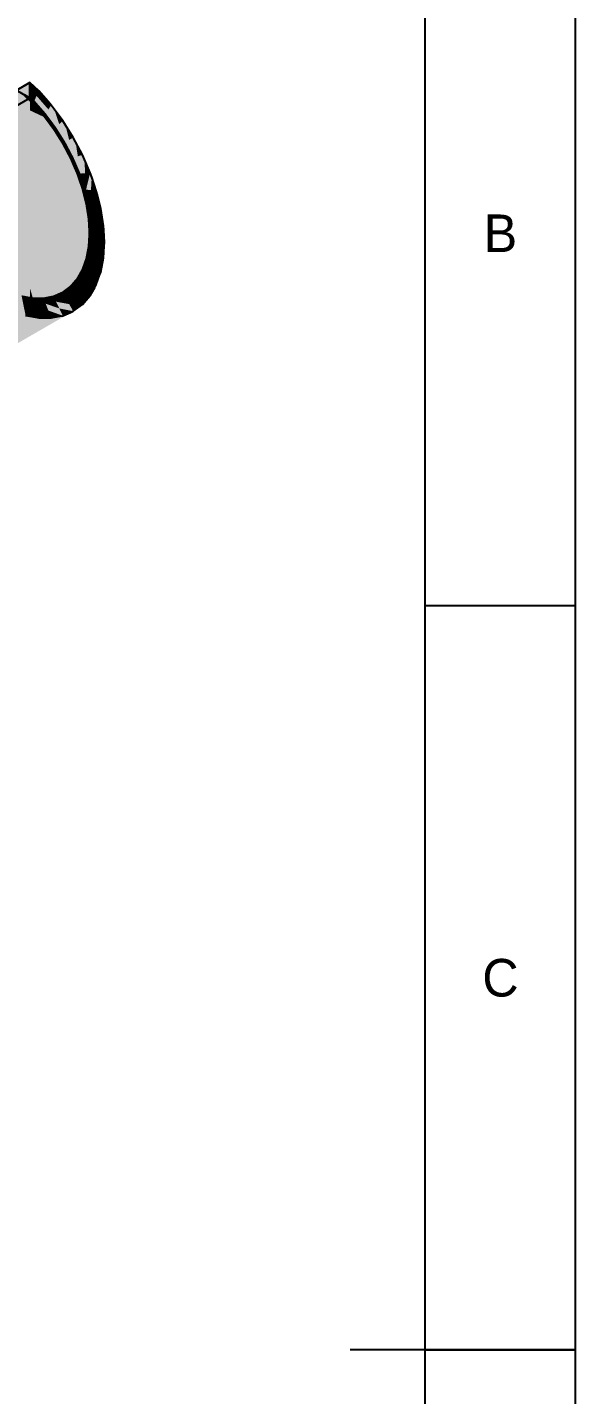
# Model space of a CAD drawing. Extents: x 0 to 420, y 0 to 297.
# Drawn here: x 383.5 to 420, y 145.5 to 236.4 of the extents above; entities that cross this region are included whole.
import ezdxf
from ezdxf.enums import TextEntityAlignment as Align

# ---------------------------------------------------------------- set-up
doc = ezdxf.new("R2010")
doc.units = 0
for name, color, linetype in [('FINA', 7, 'CONTINUOUS'), ('NORMA', 7, 'CONTINUOUS'), ('SOMBRA', 8, 'CONTINUOUS'), ('TEXTO', 7, 'CONTINUOUS'), ('VISIBLE', 7, 'CONTINUOUS')]:
    doc.layers.add(name, color=color, linetype=linetype)

msp = doc.modelspace()

# ---------------------------------------------------------------- linework, layer by layer
at = {"layer": 'FINA'}
for p, q in [((420, 0), (420, 297)), ((410, 198), (420, 198)), ((410, 148.5), (420, 148.5))]:
    msp.add_line(p, q, dxfattribs=at)
at = {"layer": 'NORMA'}
for p, q in [((410, 10), (410, 287)), ((420, 148.5), (405, 148.5))]:
    msp.add_line(p, q, dxfattribs=at)
at = {"layer": 'SOMBRA', "color": 254}
for points in [[(383.715, 231.7423), (379.4723, 234.1918), (362.5018, 224.3939)], [(366.7444, 222.9809), (384.2996, 232.2121), (383.715, 232.7789)], [(366.7444, 222.9809), (367.1917, 222.5474), (384.2996, 232.2121)], [(367.3291, 222.4142), (384.2996, 232.2121), (367.1917, 222.5474)], [(383.715, 231.7423), (362.5018, 224.3939), (366.7444, 221.9444)]]:
    msp.add_solid(points, dxfattribs=at)
at = {"layer": 'SOMBRA', "color": 253}
for points in [[(366.7444, 221.9444), (383.715, 232.7789), (383.715, 231.7423)], [(366.7444, 221.9444), (372.8997, 226.5347), (383.715, 232.7789)], [(383.715, 232.7789), (384.1527, 231.8874), (383.715, 232.107)], [(383.715, 232.7789), (384.2996, 232.2121), (384.1527, 231.8874)], [(367.9467, 221.7059), (384.2996, 232.2121), (367.3291, 222.4142)], [(367.9467, 221.7059), (384.9173, 231.5039), (384.2996, 232.2121)], [(383.715, 231.4882), (381.5937, 226.231), (383.1493, 232.0366)], [(383.3245, 231.9678), (383.715, 231.4882), (383.1493, 232.0366)], [(383.3245, 231.9678), (383.715, 231.52), (383.715, 231.4882)], [(383.6583, 231.7751), (383.715, 231.52), (383.3245, 231.9678)], [(383.715, 232.107), (384.0175, 231.5884), (383.715, 232.0693)], [(383.715, 232.107), (384.1527, 231.8874), (384.0175, 231.5884)], [(383.715, 232.0693), (383.9338, 231.4035), (383.715, 231.6986)], [(383.715, 232.0693), (384.0175, 231.5884), (383.9338, 231.4035)], [(384.7605, 230.7363), (384.0175, 231.5884), (384.1527, 231.8874)], [(384.2996, 232.2121), (384.9173, 231.5039), (384.1527, 231.8874)], [(384.9373, 230.9877), (384.7605, 230.7363), (384.1527, 231.8874)], [(384.9373, 230.9877), (384.1527, 231.8874), (384.6567, 231.6346)], [(368.0285, 221.6121), (384.9173, 231.5039), (367.9467, 221.7059)], [(368.0285, 221.6121), (385.1292, 231.2608), (384.9173, 231.5039)], [(368.1586, 221.4629), (385.1292, 231.2608), (368.0285, 221.6121)], [(368.3551, 221.1978), (385.1292, 231.2608), (368.1586, 221.4629)], [(368.3551, 221.1978), (385.3257, 230.9958), (385.1292, 231.2608)], [(368.8071, 220.5882), (385.3257, 230.9958), (368.3551, 221.1978)], [(368.8071, 220.5882), (385.8983, 230.2234), (385.3257, 230.9958)], [(383.715, 231.4882), (383.715, 230.9198), (381.5937, 226.231)], [(383.6583, 231.7751), (383.715, 231.6986), (383.715, 231.52)], [(383.715, 231.7423), (383.715, 231.6986), (383.6583, 231.7751)], [(383.715, 231.6986), (383.8938, 231.315), (383.715, 231.52)], [(383.715, 231.6986), (383.9338, 231.4035), (383.8938, 231.315)], [(383.715, 231.52), (383.8938, 231.315), (383.715, 231.4882)], [(383.715, 231.4882), (383.8938, 231.315), (383.715, 230.9198)], [(384.5989, 230.5063), (383.715, 230.9198), (383.8938, 231.315)], [(384.5989, 230.5063), (383.8938, 231.315), (383.9338, 231.4035)], [(384.6512, 230.5808), (383.9338, 231.4035), (384.0175, 231.5884)], [(384.6512, 230.5808), (384.5989, 230.5063), (383.9338, 231.4035)], [(384.7605, 230.7363), (384.6512, 230.5808), (384.0175, 231.5884)], [(384.9173, 231.5039), (384.9373, 230.9877), (384.6567, 231.6346)], [(385.4494, 229.8071), (384.7605, 230.7363), (384.9373, 230.9877)], [(384.9173, 231.5039), (385.1292, 231.2608), (384.9373, 230.9877)], [(385.1292, 231.2608), (385.4494, 229.8071), (384.9373, 230.9877)], [(385.1292, 231.2608), (385.6646, 230.0067), (385.4494, 229.8071)], [(385.1292, 231.2608), (385.3257, 230.9958), (385.6646, 230.0067)], [(385.3257, 230.9958), (385.8983, 230.2234), (385.6646, 230.0067)], [(368.9277, 220.4255), (385.8983, 230.2234), (368.8071, 220.5882)], [(369.1054, 220.143), (385.8983, 230.2234), (368.9277, 220.4255)], [(369.1054, 220.143), (386.0759, 229.9409), (385.8983, 230.2234)], [(383.715, 229.2489), (381.5937, 226.231), (383.715, 230.9198)], [(384.5989, 230.5063), (383.715, 229.2489), (383.715, 230.9198)], [(385.2526, 229.6246), (383.715, 229.2489), (384.5989, 230.5063)], [(385.2526, 229.6246), (384.5989, 230.5063), (384.6512, 230.5808)], [(385.3163, 229.6836), (384.6512, 230.5808), (384.7605, 230.7363)], [(385.3163, 229.6836), (385.2526, 229.6246), (384.6512, 230.5808)], [(385.4494, 229.8071), (385.3163, 229.6836), (384.7605, 230.7363)], [(385.8983, 230.2234), (386.0722, 228.8167), (385.6646, 230.0067)], [(385.8983, 230.2234), (386.3222, 228.961), (386.0722, 228.8167)], [(385.8983, 230.2234), (386.0759, 229.9409), (386.3222, 228.961)], [(369.514, 219.4932), (386.0759, 229.9409), (369.1054, 220.143)], [(369.514, 219.4932), (386.5937, 229.1177), (386.0759, 229.9409)], [(369.6231, 219.3198), (386.5937, 229.1177), (369.514, 219.4932)], [(369.7789, 219.0247), (386.5937, 229.1177), (369.6231, 219.3198)], [(369.7789, 219.0247), (386.7495, 228.8226), (386.5937, 229.1177)], [(383.715, 228.1985), (381.5937, 226.231), (383.715, 229.2489)], [(385.2526, 229.6246), (383.715, 228.1985), (383.715, 229.2489)], [(385.8437, 228.6847), (383.715, 228.1985), (385.2526, 229.6246)], [(385.8437, 228.6847), (385.2526, 229.6246), (385.3163, 229.6836)], [(385.9177, 228.7274), (385.3163, 229.6836), (385.4494, 229.8071)], [(385.9177, 228.7274), (385.8437, 228.6847), (385.3163, 229.6836)], [(386.0722, 228.8167), (385.4494, 229.8071), (385.6646, 230.0067)], [(386.0722, 228.8167), (385.9177, 228.7274), (385.4494, 229.8071)], [(386.0759, 229.9409), (386.5937, 229.1177), (386.3222, 228.961)], [(386.5937, 229.1177), (386.6185, 227.7821), (386.3222, 228.961)], [(386.5937, 229.1177), (386.899, 227.8686), (386.6185, 227.7821)], [(386.5937, 229.1177), (386.7495, 228.8226), (386.899, 227.8686)], [(370.1373, 218.3459), (386.7495, 228.8226), (369.7789, 219.0247)], [(370.1373, 218.3459), (387.2035, 227.9627), (386.7495, 228.8226)], [(383.715, 227.4557), (381.5937, 226.231), (383.715, 228.1985)], [(385.8437, 228.6847), (383.715, 227.4557), (383.715, 228.1985)], [(386.362, 227.7029), (383.715, 227.4557), (385.8437, 228.6847)], [(386.362, 227.7029), (385.8437, 228.6847), (385.9177, 228.7274)], [(386.4451, 227.7285), (385.9177, 228.7274), (386.0722, 228.8167)], [(386.4451, 227.7285), (386.362, 227.7029), (385.9177, 228.7274)], [(386.6185, 227.7821), (386.0722, 228.8167), (386.3222, 228.961)], [(386.6185, 227.7821), (386.4451, 227.7285), (386.0722, 228.8167)], [(386.7495, 228.8226), (387.2035, 227.9627), (386.899, 227.8686)], [(370.233, 218.1647), (387.2035, 227.9627), (370.1373, 218.3459)], [(383.715, 226.8858), (381.5937, 226.231), (383.715, 227.4557)], [(386.362, 227.7029), (383.715, 226.8858), (383.715, 227.4557)], [(386.7988, 226.6959), (383.715, 226.8858), (386.362, 227.7029)], [(386.7988, 226.6959), (386.362, 227.7029), (386.4451, 227.7285)], [(386.8894, 226.704), (386.4451, 227.7285), (386.6185, 227.7821)], [(386.8894, 226.704), (386.7988, 226.6959), (386.4451, 227.7285)], [(387.0788, 226.7209), (386.6185, 227.7821), (386.899, 227.8686)], [(387.0788, 226.7209), (386.8894, 226.704), (386.6185, 227.7821)], [(387.2035, 227.9627), (387.0788, 226.7209), (386.899, 227.8686)], [(387.2035, 227.9627), (387.3849, 226.7482), (387.0788, 226.7209)], [(387.2035, 227.9627), (387.3348, 227.66), (387.3849, 226.7482)], [(387.3348, 227.66), (387.7174, 226.7779), (387.3849, 226.7482)], [(383.715, 226.4205), (381.5937, 226.231), (383.715, 226.8858)], [(383.715, 226.0209), (381.5937, 226.231), (383.715, 226.4205)], [(386.7988, 226.6959), (383.715, 226.4205), (383.715, 226.8858)], [(387.1466, 225.6809), (383.715, 226.4205), (386.7988, 226.6959)], [(387.1466, 225.6809), (383.715, 226.0209), (383.715, 226.4205)], [(387.1466, 225.6809), (386.7988, 226.6959), (386.8894, 226.704)], [(387.2432, 225.6714), (386.8894, 226.704), (387.0788, 226.7209)], [(387.2432, 225.6714), (387.1466, 225.6809), (386.8894, 226.704)], [(387.4452, 225.6514), (387.0788, 226.7209), (387.3849, 226.7482)], [(387.4452, 225.6514), (387.2432, 225.6714), (387.0788, 226.7209)], [(387.7174, 226.7779), (387.4452, 225.6514), (387.3849, 226.7482)], [(387.7174, 226.7779), (387.7718, 225.619), (387.4452, 225.6514)], [(387.7174, 226.7779), (387.8219, 226.4729), (387.7718, 225.619)], [(387.8219, 226.4729), (388.1265, 225.5839), (387.7718, 225.619)], [(383.715, 218.5243), (383.1493, 218.6291), (381.5937, 226.231)], [(383.715, 218.5243), (381.5937, 226.231), (383.715, 219.0927)], [(383.715, 219.0927), (381.5937, 226.231), (383.715, 220.7636)], [(383.715, 220.7636), (381.5937, 226.231), (383.715, 221.814)], [(383.715, 221.814), (381.5937, 226.231), (383.715, 222.5568)], [(383.715, 222.5568), (381.5937, 226.231), (383.715, 223.1267)], [(383.715, 223.1267), (381.5937, 226.231), (383.715, 223.592)], [(383.715, 223.592), (381.5937, 226.231), (383.715, 223.9916)], [(383.715, 223.9916), (381.5937, 226.231), (383.715, 224.3499)], [(383.715, 224.3499), (381.5937, 226.231), (383.715, 224.6838)], [(383.715, 224.6838), (381.5937, 226.231), (383.715, 225.0062)], [(383.715, 225.0062), (381.5937, 226.231), (383.715, 225.3287)], [(383.715, 225.3287), (381.5937, 226.231), (383.715, 225.6626)], [(383.715, 225.6626), (381.5937, 226.231), (383.715, 226.0209)], [(387.3993, 224.6754), (383.715, 225.6626), (383.715, 226.0209)], [(387.3993, 224.6754), (383.715, 226.0209), (387.1466, 225.6809)], [(387.5527, 223.6965), (383.715, 225.3287), (383.715, 225.6626)], [(387.5527, 223.6965), (383.715, 225.6626), (387.3993, 224.6754)], [(387.3993, 224.6754), (387.1466, 225.6809), (387.2432, 225.6714)], [(387.5003, 224.6483), (387.3993, 224.6754), (387.2432, 225.6714)], [(387.5003, 224.6483), (387.2432, 225.6714), (387.4452, 225.6514)], [(387.7115, 224.5917), (387.5003, 224.6483), (387.4452, 225.6514)], [(387.7115, 224.5917), (387.4452, 225.6514), (387.7718, 225.619)], [(388.1265, 225.5839), (387.7115, 224.5917), (387.7718, 225.619)], [(388.1265, 225.5839), (388.053, 224.5002), (387.7115, 224.5917)], [(388.1265, 225.5839), (388.2024, 225.2816), (388.053, 224.5002)], [(387.6041, 222.7609), (383.715, 225.0062), (383.715, 225.3287)], [(387.6041, 222.7609), (383.715, 225.3287), (387.5527, 223.6965)], [(387.5527, 221.8847), (383.715, 224.6838), (383.715, 225.0062)], [(387.5527, 221.8847), (383.715, 225.0062), (387.6041, 222.7609)], [(387.3993, 221.0829), (383.715, 224.3499), (383.715, 224.6838)], [(387.3993, 221.0829), (383.715, 224.6838), (387.5527, 221.8847)], [(387.5527, 223.6965), (387.3993, 224.6754), (387.5003, 224.6483)], [(387.6564, 223.6523), (387.5527, 223.6965), (387.5003, 224.6483)], [(387.6564, 223.6523), (387.5003, 224.6483), (387.7115, 224.5917)], [(387.8731, 223.5601), (387.6564, 223.6523), (387.7115, 224.5917)], [(387.8731, 223.5601), (387.7115, 224.5917), (388.053, 224.5002)], [(388.2024, 225.2816), (388.4238, 224.4009), (388.053, 224.5002)], [(387.1466, 220.3691), (383.715, 223.9916), (383.715, 224.3499)], [(387.1466, 220.3691), (383.715, 224.3499), (387.3993, 221.0829)], [(386.7988, 219.7557), (383.715, 223.592), (383.715, 223.9916)], [(386.7988, 219.7557), (383.715, 223.9916), (387.1466, 220.3691)], [(387.6041, 222.7609), (387.5527, 223.6965), (387.6564, 223.6523)], [(387.7087, 222.7005), (387.6041, 222.7609), (387.6564, 223.6523)], [(387.7087, 222.7005), (387.6564, 223.6523), (387.8731, 223.5601)], [(388.4238, 224.4009), (387.8731, 223.5601), (388.053, 224.5002)], [(388.4238, 224.4009), (388.2236, 223.4111), (387.8731, 223.5601)], [(388.4238, 224.4009), (388.4699, 224.1066), (388.2236, 223.4111)], [(388.4699, 224.1066), (388.6042, 223.2492), (388.2236, 223.4111)], [(386.362, 219.253), (383.715, 223.1267), (383.715, 223.592)], [(386.362, 219.253), (383.715, 223.592), (386.7988, 219.7557)], [(385.8437, 218.8698), (383.715, 222.5568), (383.715, 223.1267)], [(385.8437, 218.8698), (383.715, 223.1267), (386.362, 219.253)], [(387.5527, 221.8847), (387.6041, 222.7609), (387.7087, 222.7005)], [(387.9273, 222.5743), (387.7087, 222.7005), (387.8731, 223.5601)], [(387.9273, 222.5743), (387.8731, 223.5601), (388.2236, 223.4111)], [(388.6042, 223.2492), (387.9273, 222.5743), (388.2236, 223.4111)], [(388.6042, 223.2492), (388.2808, 222.3702), (387.9273, 222.5743)], [(388.6042, 223.2492), (388.6197, 222.968), (388.2808, 222.3702)], [(388.6197, 222.968), (388.6647, 222.1485), (388.2808, 222.3702)], [(385.2526, 218.6125), (383.715, 221.814), (383.715, 222.5568)], [(385.2526, 218.6125), (383.715, 222.5568), (385.8437, 218.8698)], [(387.3993, 221.0829), (387.5527, 221.8847), (387.6564, 221.809)], [(387.6564, 221.809), (387.5527, 221.8847), (387.7087, 222.7005)], [(387.6564, 221.809), (387.7087, 222.7005), (387.9273, 222.5743)], [(387.8731, 221.6509), (387.6564, 221.809), (387.9273, 222.5743)], [(387.8731, 221.6509), (387.9273, 222.5743), (388.2808, 222.3702)], [(388.6647, 222.1485), (387.8731, 221.6509), (388.2808, 222.3702)], [(388.6647, 222.1485), (388.2236, 221.3953), (387.8731, 221.6509)], [(388.6647, 222.1485), (388.6493, 221.8851), (388.2236, 221.3953)], [(388.6493, 221.8851), (388.6042, 221.1177), (388.2236, 221.3953)], [(384.5989, 218.4855), (383.715, 220.7636), (383.715, 221.814)], [(384.5989, 218.4855), (383.715, 221.814), (385.2526, 218.6125)], [(387.1466, 220.3691), (387.3993, 221.0829), (387.5003, 220.9932)], [(387.2432, 220.2671), (387.1466, 220.3691), (387.5003, 220.9932)], [(387.2432, 220.2671), (387.5003, 220.9932), (387.7115, 220.806)], [(387.5003, 220.9932), (387.3993, 221.0829), (387.6564, 221.809)], [(387.5003, 220.9932), (387.6564, 221.809), (387.8731, 221.6509)], [(387.7115, 220.806), (387.5003, 220.9932), (387.8731, 221.6509)], [(387.7115, 220.806), (387.8731, 221.6509), (388.2236, 221.3953)], [(388.6042, 221.1177), (387.7115, 220.806), (388.2236, 221.3953)], [(388.6042, 221.1177), (388.053, 220.5032), (387.7115, 220.806)], [(388.6042, 221.1177), (388.5581, 220.8767), (388.053, 220.5032)], [(383.8938, 218.4911), (383.715, 219.0927), (383.715, 220.7636)], [(383.8938, 218.4911), (383.715, 220.7636), (384.5989, 218.4855)], [(386.7988, 219.7557), (387.1466, 220.3691), (387.2432, 220.2671)], [(386.8894, 219.643), (386.7988, 219.7557), (387.2432, 220.2671)], [(386.8894, 219.643), (387.2432, 220.2671), (387.4452, 220.0539)], [(387.0788, 219.4074), (386.8894, 219.643), (387.4452, 220.0539)], [(387.0788, 219.4074), (387.4452, 220.0539), (387.7718, 219.7091)], [(387.4452, 220.0539), (387.2432, 220.2671), (387.7115, 220.806)], [(387.4452, 220.0539), (387.7115, 220.806), (388.053, 220.5032)], [(388.4238, 220.1744), (387.4452, 220.0539), (388.053, 220.5032)], [(388.4238, 220.1744), (387.7718, 219.7091), (387.4452, 220.0539)], [(388.4238, 220.1744), (388.3478, 219.9598), (387.7718, 219.7091)], [(388.5581, 220.8767), (388.4238, 220.1744), (388.053, 220.5032)], [(385.8437, 218.8698), (386.362, 219.253), (386.4451, 219.1316)], [(385.9177, 218.7416), (385.8437, 218.8698), (386.4451, 219.1316)], [(385.9177, 218.7416), (386.4451, 219.1316), (386.6185, 218.8777)], [(386.362, 219.253), (386.7988, 219.7557), (386.8894, 219.643)], [(386.4451, 219.1316), (386.362, 219.253), (386.8894, 219.643)], [(386.4451, 219.1316), (386.8894, 219.643), (387.0788, 219.4074)], [(386.6185, 218.8777), (386.4451, 219.1316), (387.0788, 219.4074)], [(386.6185, 218.8777), (387.0788, 219.4074), (387.3849, 219.0266)], [(388.1265, 219.3347), (387.0788, 219.4074), (387.7718, 219.7091)], [(388.1265, 219.3347), (387.3849, 219.0266), (387.0788, 219.4074)], [(388.1265, 219.3347), (388.022, 219.1503), (387.3849, 219.0266)], [(388.022, 219.1503), (387.7174, 218.613), (387.3849, 219.0266)], [(388.3478, 219.9598), (388.1265, 219.3347), (387.7718, 219.7091)], [(383.715, 218.2266), (383.1764, 218.4968), (383.1493, 218.6291)], [(383.715, 218.2266), (383.1493, 218.6291), (383.715, 218.4324)], [(383.715, 218.4324), (383.1493, 218.6291), (383.715, 218.5243)], [(383.715, 217.9055), (383.2329, 218.2203), (383.1764, 218.4968)], [(383.715, 217.9055), (383.1764, 218.4968), (383.715, 218.2266)], [(383.715, 217.458), (383.3244, 217.7732), (383.2329, 218.2203)], [(383.715, 217.458), (383.2329, 218.2203), (383.715, 217.9055)], [(383.715, 218.5243), (383.715, 219.0927), (383.8938, 218.4911)], [(383.715, 218.4324), (383.715, 218.5243), (383.8938, 218.4911)], [(383.715, 218.4324), (383.8938, 218.4911), (383.9338, 218.3564)], [(383.715, 218.2266), (383.715, 218.4324), (383.9338, 218.3564)], [(383.715, 218.2266), (383.9338, 218.3564), (384.0175, 218.0748)], [(383.715, 217.9055), (383.715, 218.2266), (384.0175, 218.0748)], [(383.9338, 218.3564), (383.8938, 218.4911), (384.6512, 218.3507)], [(383.8938, 218.4911), (384.5989, 218.4855), (384.6512, 218.3507)], [(384.0175, 218.0748), (383.9338, 218.3564), (384.7605, 218.069)], [(383.9338, 218.3564), (384.6512, 218.3507), (384.7605, 218.069)], [(384.5989, 218.4855), (385.2526, 218.6125), (385.3163, 218.4799)], [(384.6512, 218.3507), (384.5989, 218.4855), (385.3163, 218.4799)], [(384.6512, 218.3507), (385.3163, 218.4799), (385.4494, 218.2027)], [(384.7605, 218.069), (384.6512, 218.3507), (385.4494, 218.2027)], [(384.7605, 218.069), (385.4494, 218.2027), (385.6646, 217.7546)], [(385.2526, 218.6125), (385.8437, 218.8698), (385.9177, 218.7416)], [(385.3163, 218.4799), (385.2526, 218.6125), (385.9177, 218.7416)], [(385.3163, 218.4799), (385.9177, 218.7416), (386.0722, 218.4739)], [(385.4494, 218.2027), (385.3163, 218.4799), (386.0722, 218.4739)], [(385.4494, 218.2027), (386.0722, 218.4739), (386.3222, 218.0409)], [(386.5937, 217.5707), (385.6646, 217.7546), (385.4494, 218.2027)], [(386.5937, 217.5707), (385.4494, 218.2027), (386.3222, 218.0409)], [(386.0722, 218.4739), (385.9177, 218.7416), (386.6185, 218.8777)], [(386.0722, 218.4739), (386.6185, 218.8777), (386.899, 218.4673)], [(387.2035, 218.0216), (386.3222, 218.0409), (386.0722, 218.4739)], [(387.2035, 218.0216), (386.0722, 218.4739), (386.899, 218.4673)], [(387.7174, 218.613), (386.6185, 218.8777), (387.3849, 219.0266)], [(387.7174, 218.613), (386.899, 218.4673), (386.6185, 218.8777)], [(387.7174, 218.613), (387.5861, 218.4619), (386.899, 218.4673)], [(387.5861, 218.4619), (387.2035, 218.0216), (386.899, 218.4673)], [(383.715, 217.458), (383.4238, 217.2876), (383.3244, 217.7732)], [(383.715, 217.458), (383.715, 217.2336), (383.4238, 217.2876)], [(383.715, 217.9055), (384.0175, 218.0748), (384.1527, 217.6196)], [(384.2996, 217.1253), (383.715, 217.458), (383.715, 217.9055)], [(384.2996, 217.1253), (383.715, 217.9055), (384.1527, 217.6196)], [(383.715, 217.458), (384.0759, 217.1667), (383.715, 217.2336)], [(384.2996, 217.1253), (384.0759, 217.1667), (383.715, 217.458)], [(385.1292, 217.1187), (384.1527, 217.6196), (384.0175, 218.0748)], [(385.1292, 217.1187), (384.0175, 218.0748), (384.9373, 217.6134)], [(384.0175, 218.0748), (384.7605, 218.069), (384.9373, 217.6134)], [(384.9173, 217.1204), (384.2996, 217.1253), (384.1527, 217.6196)], [(385.1292, 217.1187), (384.9173, 217.1204), (384.1527, 217.6196)], [(385.8983, 217.268), (384.9373, 217.6134), (384.7605, 218.069)], [(385.8983, 217.268), (384.7605, 218.069), (385.6646, 217.7546)], [(385.7018, 217.2299), (385.1292, 217.1187), (384.9373, 217.6134)], [(385.8983, 217.268), (385.7018, 217.2299), (384.9373, 217.6134)], [(386.416, 217.4934), (385.8983, 217.268), (385.6646, 217.7546)], [(386.5937, 217.5707), (386.416, 217.4934), (385.6646, 217.7546)], [(387.0477, 217.9064), (386.5937, 217.5707), (386.3222, 218.0409)], [(387.2035, 218.0216), (387.0477, 217.9064), (386.3222, 218.0409)]]:
    msp.add_solid(points, dxfattribs=at)
at = {"layer": 'SOMBRA', "color": 252}
for points in [[(370.3643, 217.862), (387.2035, 227.9627), (370.233, 218.1647)], [(370.3643, 217.862), (387.3348, 227.66), (387.2035, 227.9627)], [(370.6662, 217.1658), (387.3348, 227.66), (370.3643, 217.862)], [(370.6662, 217.1658), (387.7174, 226.7779), (387.3348, 227.66)], [(370.7468, 216.98), (387.7174, 226.7779), (370.6662, 217.1658)], [(370.8514, 216.6749), (387.7174, 226.7779), (370.7468, 216.98)], [(370.8514, 216.6749), (387.8219, 226.4729), (387.7174, 226.7779)], [(371.0917, 215.9732), (387.8219, 226.4729), (370.8514, 216.6749)], [(371.0917, 215.9732), (388.1265, 225.5839), (387.8219, 226.4729)], [(371.1559, 215.7859), (388.1265, 225.5839), (371.0917, 215.9732)], [(371.2319, 215.4836), (388.1265, 225.5839), (371.1559, 215.7859)], [(371.2319, 215.4836), (388.2024, 225.2816), (388.1265, 225.5839)], [(371.4066, 214.7885), (388.2024, 225.2816), (371.2319, 215.4836)], [(371.4066, 214.7885), (388.4238, 224.4009), (388.2024, 225.2816)], [(371.4532, 214.6029), (388.4238, 224.4009), (371.4066, 214.7885)], [(371.4993, 214.3087), (388.4238, 224.4009), (371.4532, 214.6029)], [(371.4993, 214.3087), (388.4699, 224.1066), (388.4238, 224.4009)], [(371.6054, 213.6319), (388.4699, 224.1066), (371.4993, 214.3087)], [(371.6054, 213.6319), (388.6042, 223.2492), (388.4699, 224.1066)], [(371.6337, 213.4512), (388.6042, 223.2492), (371.6054, 213.6319)], [(371.6491, 213.17), (388.6042, 223.2492), (371.6337, 213.4512)], [(371.6491, 213.17), (388.6197, 222.968), (388.6042, 223.2492)], [(371.6847, 212.5232), (388.6197, 222.968), (371.6491, 213.17)], [(371.6847, 212.5232), (388.6647, 222.1485), (388.6197, 222.968)], [(371.6432, 211.4814), (388.6042, 221.1177), (388.6493, 221.8851)], [(371.6432, 211.4814), (388.6493, 221.8851), (371.6787, 212.0872)], [(371.6787, 212.0872), (388.6493, 221.8851), (388.6647, 222.1485)], [(371.6787, 212.0872), (388.6647, 222.1485), (371.6942, 212.3506)], [(371.6942, 212.3506), (388.6647, 222.1485), (371.6847, 212.5232)], [(371.5876, 211.0787), (388.5581, 220.8767), (388.6042, 221.1177)], [(371.5876, 211.0787), (388.6042, 221.1177), (371.6337, 211.3197)], [(371.6337, 211.3197), (388.6042, 221.1177), (371.6432, 211.4814)], [(371.3773, 210.1619), (388.3478, 219.9598), (388.4238, 220.1744)], [(371.3773, 210.1619), (388.4238, 220.1744), (371.4532, 210.3764)], [(371.4532, 210.3764), (388.4238, 220.1744), (371.4815, 210.5244)], [(371.4815, 210.5244), (388.4238, 220.1744), (388.5581, 220.8767)], [(371.4815, 210.5244), (388.5581, 220.8767), (371.5876, 211.0787)], [(370.811, 208.9282), (387.7174, 218.613), (388.022, 219.1503)], [(370.811, 208.9282), (388.022, 219.1503), (371.0514, 209.3523)], [(371.0514, 209.3523), (388.022, 219.1503), (388.1265, 219.3347)], [(371.0514, 209.3523), (388.1265, 219.3347), (371.1559, 209.5367)], [(371.1559, 209.5367), (388.1265, 219.3347), (371.2026, 209.6684)], [(371.2026, 209.6684), (388.1265, 219.3347), (388.3478, 219.9598)], [(371.2026, 209.6684), (388.3478, 219.9598), (371.3773, 210.1619)], [(370.3136, 208.3164), (387.2035, 218.0216), (387.5861, 218.4619)], [(370.3136, 208.3164), (387.5861, 218.4619), (370.6155, 208.6639)], [(370.6155, 208.6639), (387.5861, 218.4619), (387.7174, 218.613)], [(370.6155, 208.6639), (387.7174, 218.613), (370.7468, 208.815)], [(370.7468, 208.815), (387.7174, 218.613), (370.811, 208.9282)], [(366.7444, 207.4357), (383.4238, 217.2876), (383.715, 217.2336)], [(369.0368, 207.5176), (385.8983, 217.268), (386.416, 217.4934)], [(369.0368, 207.5176), (386.416, 217.4934), (369.4454, 207.6954)], [(369.4454, 207.6954), (386.416, 217.4934), (386.5937, 217.5707)], [(369.4454, 207.6954), (386.5937, 217.5707), (369.6231, 207.7728)], [(369.6231, 207.7728), (386.5937, 217.5707), (369.7188, 207.8435)], [(369.7188, 207.8435), (386.5937, 217.5707), (387.0477, 217.9064)], [(369.7188, 207.8435), (387.0477, 217.9064), (370.0771, 208.1085)], [(370.0771, 208.1085), (387.0477, 217.9064), (387.2035, 218.0216)], [(370.0771, 208.1085), (387.2035, 218.0216), (370.233, 208.2237)], [(370.233, 208.2237), (387.2035, 218.0216), (370.3136, 208.3164)], [(366.7444, 207.4357), (383.715, 217.2336), (384.0759, 217.1667)], [(366.7444, 207.4357), (384.0759, 217.1667), (367.1053, 207.3688)], [(367.1053, 207.3688), (384.0759, 217.1667), (384.2996, 217.1253)], [(367.1053, 207.3688), (384.2996, 217.1253), (367.3291, 207.3273)], [(367.3291, 207.3273), (384.2996, 217.1253), (367.4592, 207.3263)], [(367.4592, 207.3263), (384.2996, 217.1253), (384.9173, 217.1204)], [(367.4592, 207.3263), (384.9173, 217.1204), (367.9467, 207.3224)], [(367.9467, 207.3224), (384.9173, 217.1204), (385.1292, 217.1187)], [(367.9467, 207.3224), (385.1292, 217.1187), (368.1586, 207.3207)], [(368.1586, 207.3207), (385.1292, 217.1187), (368.2793, 207.3442)], [(368.2793, 207.3442), (385.1292, 217.1187), (385.7018, 217.2299)], [(368.2793, 207.3442), (385.7018, 217.2299), (368.7312, 207.4319)], [(368.7312, 207.4319), (385.7018, 217.2299), (385.8983, 217.268)], [(368.7312, 207.4319), (385.8983, 217.268), (368.9277, 207.4701)], [(368.9277, 207.4701), (385.8983, 217.268), (369.0368, 207.5176)]]:
    msp.add_solid(points, dxfattribs=at)
at = {"layer": 'VISIBLE'}
for p, q in [((383.715, 231.7423), (379.4723, 234.1918)), ((383.715, 232.7789), (366.7444, 222.9809)), ((372.8997, 226.5347), (383.715, 232.7789)), ((384.2996, 232.2121), (383.715, 232.7789)), ((383.715, 232.107), (383.715, 232.7789)), ((383.715, 232.7789), (383.715, 231.7423)), ((383.3245, 231.9678), (383.6583, 231.7751)), ((383.715, 232.0693), (383.715, 232.107)), ((383.715, 231.6986), (383.715, 232.0693)), ((384.9173, 231.5039), (384.2996, 232.2121)), ((383.715, 231.7423), (366.7444, 221.9444)), ((383.6583, 231.7751), (383.715, 231.7423)), ((385.1292, 231.2608), (384.9173, 231.5039)), ((385.3257, 230.9958), (385.1292, 231.2608)), ((385.8983, 230.2234), (385.3257, 230.9958)), ((386.0759, 229.9409), (385.8983, 230.2234)), ((386.5937, 229.1177), (386.0759, 229.9409)), ((386.7495, 228.8226), (386.5937, 229.1177)), ((387.2035, 227.9627), (386.7495, 228.8226)), ((387.3348, 227.66), (387.2035, 227.9627)), ((387.7174, 226.7779), (387.3348, 227.66)), ((387.8219, 226.4729), (387.7174, 226.7779)), ((388.1265, 225.5839), (387.8219, 226.4729)), ((388.2024, 225.2816), (388.1265, 225.5839)), ((388.4238, 224.4009), (388.2024, 225.2816)), ((388.4699, 224.1066), (388.4238, 224.4009)), ((388.6042, 223.2492), (388.4699, 224.1066)), ((388.6197, 222.968), (388.6042, 223.2492)), ((388.6647, 222.1485), (388.6197, 222.968)), ((388.6042, 221.1177), (388.6493, 221.8851)), ((388.6493, 221.8851), (388.6647, 222.1485)), ((388.5581, 220.8767), (388.6042, 221.1177)), ((388.3478, 219.9598), (388.4238, 220.1744)), ((388.4238, 220.1744), (388.5581, 220.8767)), ((387.7174, 218.613), (388.022, 219.1503)), ((388.022, 219.1503), (388.1265, 219.3347)), ((388.1265, 219.3347), (388.3478, 219.9598)), ((387.2035, 218.0216), (387.5861, 218.4619)), ((387.5861, 218.4619), (387.7174, 218.613)), ((383.4238, 217.2876), (383.715, 217.2336)), ((385.8983, 217.268), (386.416, 217.4934)), ((386.416, 217.4934), (386.5937, 217.5707)), ((386.5937, 217.5707), (387.0477, 217.9064)), ((387.0477, 217.9064), (387.2035, 218.0216)), ((383.715, 217.2336), (384.0759, 217.1667)), ((384.0759, 217.1667), (384.2996, 217.1253)), ((384.2996, 217.1253), (384.9173, 217.1204)), ((384.9173, 217.1204), (385.1292, 217.1187)), ((385.1292, 217.1187), (385.7018, 217.2299)), ((385.7018, 217.2299), (385.8983, 217.268))]:
    msp.add_line(p, q, dxfattribs=at)

# ---------------------------------------------------------------- texts
at = {"layer": 'TEXTO'}
for s, p in [('B', (415, 222.75)), ('C', (415, 173.25))]:
    msp.add_text(s, height=2.5, dxfattribs=at).set_placement(p, align=Align.MIDDLE_CENTER)

doc.saveas('drawing.dxf')
